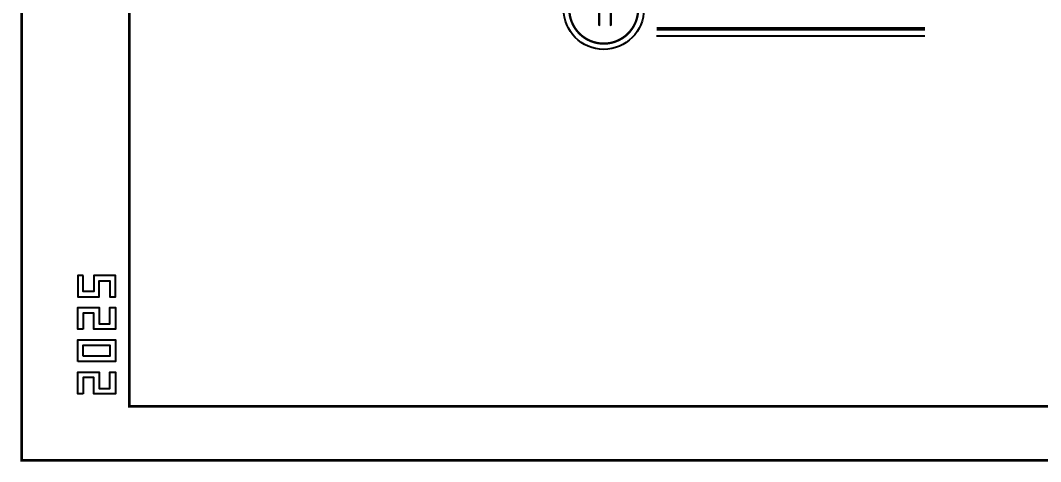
# Model space of a CAD drawing. Extents: x -1201378 to 2367219, y -619313 to 244905.
# Drawn here: x 1244244 to 1272686, y 118680 to 130983 of the extents above; entities that cross this region are included whole.
import ezdxf
from ezdxf.enums import TextEntityAlignment as Align

# ---------------------------------------------------------------- set-up
doc = ezdxf.new("R2010")
doc.units = 0
doc.header["$LTSCALE"] = 1000
doc.layers.get('0').update_dxf_attribs({"linetype": 'CONTINUOUS'})
doc.layers.get('Defpoints').update_dxf_attribs({"linetype": 'CONTINUOUS'})
doc.layers.add('0-cxFrame', color=155, linetype='CONTINUOUS')
doc.layers.add('S-TEXT', color=21, linetype='CONTINUOUS')
doc.layers.add('0-cxText', color=131, linetype='CONTINUOUS', lineweight=25)
doc.layers.add('THIN', color=7, linetype='CONTINUOUS', lineweight=0)
doc.styles.add('cx_tuming', font='simhei.ttf')
doc.styles.add('cx_tuqian1', font='')
doc.styles.add('TSSD_Num', font='tssdeng.shx', dxfattribs={"width": 0.7, "bigfont": 'Hztxt.shx'})
doc.styles.add('黑体', font='simhei.ttf', dxfattribs={"width": 0.8})
doc.styles.get('cx_tuqian1').set_extended_font_data('SimSun')

# ---------------------------------------------------------------- blocks, each defined once
blk = doc.blocks.new('TK22.A0 L(Dragon)')
at = {"layer": '0-cxFrame', "color": 7, "const_width": 0.5}
blk.add_lwpolyline([(0, 0), (-1486, 0), (-1486, 841), (0, 841)], close=True, dxfattribs=at)
at = {"layer": '0-cxFrame', "const_width": 0.5}
blk.add_lwpolyline([(-80, 10), (-1466, 10), (-1466, 831), (-80, 831)], close=True, dxfattribs=at)
at = {"layer": 'Defpoints', "color": 2}
for points in [[(-1474.6, 34.37), (-1475.6, 34.37), (-1475.6, 30.37), (-1471.6, 30.37), (-1471.6, 33.37), (-1469.6, 33.37), (-1469.6, 30.37), (-1468.6, 30.37), (-1468.6, 34.37), (-1472.6, 34.37), (-1472.6, 31.37), (-1474.6, 31.37), (-1474.6, 34.37)], [(-1474.6, 24.37), (-1475.6, 24.37), (-1475.6, 28.37), (-1471.6, 28.37), (-1471.6, 25.37), (-1469.6, 25.37), (-1469.6, 28.37), (-1468.6, 28.37), (-1468.6, 24.37), (-1472.6, 24.37), (-1472.6, 27.37), (-1474.6, 27.37), (-1474.6, 24.37)], [(-1474.6, 12.37), (-1475.6, 12.37), (-1475.6, 16.37), (-1471.6, 16.37), (-1471.6, 13.37), (-1469.6, 13.37), (-1469.6, 16.37), (-1468.6, 16.37), (-1468.6, 12.37), (-1472.6, 12.37), (-1472.6, 15.37), (-1474.6, 15.37), (-1474.6, 12.37)]]:
    blk.add_lwpolyline(points, dxfattribs=at)
for points in [[(-1475.6, 18.37), (-1475.6, 22.37), (-1468.6, 22.37), (-1468.6, 18.37)], [(-1474.6, 19.37), (-1474.6, 21.37), (-1469.6, 21.37), (-1469.6, 19.37)]]:
    blk.add_lwpolyline(points, close=True, dxfattribs=at)
at = {"style": '黑体', "flags": 4}
blk.add_attdef('图幅', text='', height=3.3, dxfattribs=at).set_placement((-40, 3), align=Align.RIGHT)
at = {"layer": '0-cxText', "flags": 4}
for tag, height, style, p in [('建设单位', 3.5, 'cx_tuming', (-45, 240)), ('项目名称', 3.5, 'cx_tuming', (-45, 210)), ('子项名称', 3.5, 'cx_tuming', (-45, 180)), ('工程编号', 3.3, 'cx_tuqian1', (-35, 165)), ('图名1', 3.5, 'cx_tuming', (-45, 87)), ('图名2', 3.5, 'cx_tuming', (-45, 79)), ('图名3', 3.5, 'cx_tuming', (-45, 71)), ('出图日期', 3.3, 'cx_tuqian1', (-39, 60)), ('专业', 3.3, 'cx_tuqian1', (-55, 52)), ('图号', 3.3, 'cx_tuqian1', (-55, 44)), ('版次', 3.3, 'cx_tuqian1', (-20, 44))]:
    blk.add_attdef(tag, text='', height=height, dxfattribs=dict(at, style=style)).set_placement(p, align=Align.MIDDLE)
at = {"layer": 'Defpoints', "color": 6, "flags": 4}
for tag, height, style, p in [('tufu', 3.3, '黑体', (-12, 12)), ('dwfname', 4, 'cx_tuqian1', (-80, 3))]:
    blk.add_attdef(tag, text='', height=height, dxfattribs=dict(at, style=style)).set_placement(p, align=Align.RIGHT)
blk = doc.blocks.new('ts_idx2')
at = {"layer": 'THIN', "color": 0, "linetype": 'ByBlock', "lineweight": -2, "const_width": 0.0333}
blk.add_lwpolyline([(-0.5, 0, 1), (0.5, 0, 1)], format="xyb", close=True, dxfattribs=at)
at = {"layer": 'THIN', "color": 0, "linetype": 'ByBlock', "lineweight": -2}
blk.add_circle((0, 0), 0.583, dxfattribs=at)
at = {"layer": 'THIN', "color": 0, "linetype": 'ByBlock', "lineweight": -2, "style": 'TSSD_Num', "width": 0.7}
blk.add_attdef('A', text='', height=0.5, dxfattribs=at).set_placement((0, 0), align=Align.MIDDLE_CENTER)

msp = doc.modelspace()

# ---------------------------------------------------------------- linework, layer by layer
at = {"layer": 'S-TEXT', "const_width": 100}
msp.add_lwpolyline([(1261979.9, 130749.3), (1269462.5, 130749.3)], dxfattribs=at)
at = {"layer": 'S-TEXT'}
msp.add_lwpolyline([(1261979.9, 130549.3), (1269462.5, 130549.3)], dxfattribs=at)

# ---------------------------------------------------------------- block references
at = {"layer": '0-cxFrame', "xscale": 150, "yscale": 150, "zscale": 150}
msp.add_blockref('TK22.A0 L(Dragon)', (1467181.8, 118717.3), dxfattribs=at)
at = {"layer": 'S-TEXT'}
ref = msp.add_blockref('ts_idx2', (1260506.1, 131295.6), dxfattribs=dict(at, xscale=1920, yscale=1920, zscale=1920))
ref.add_attrib('1', '11', dxfattribs={"layer": 'THIN', "height": 960, "style": 'TSSD_Num', "width": 0.7}).set_placement((1260506.1, 131295.6), align=Align.MIDDLE_CENTER)

doc.saveas('drawing.dxf')
